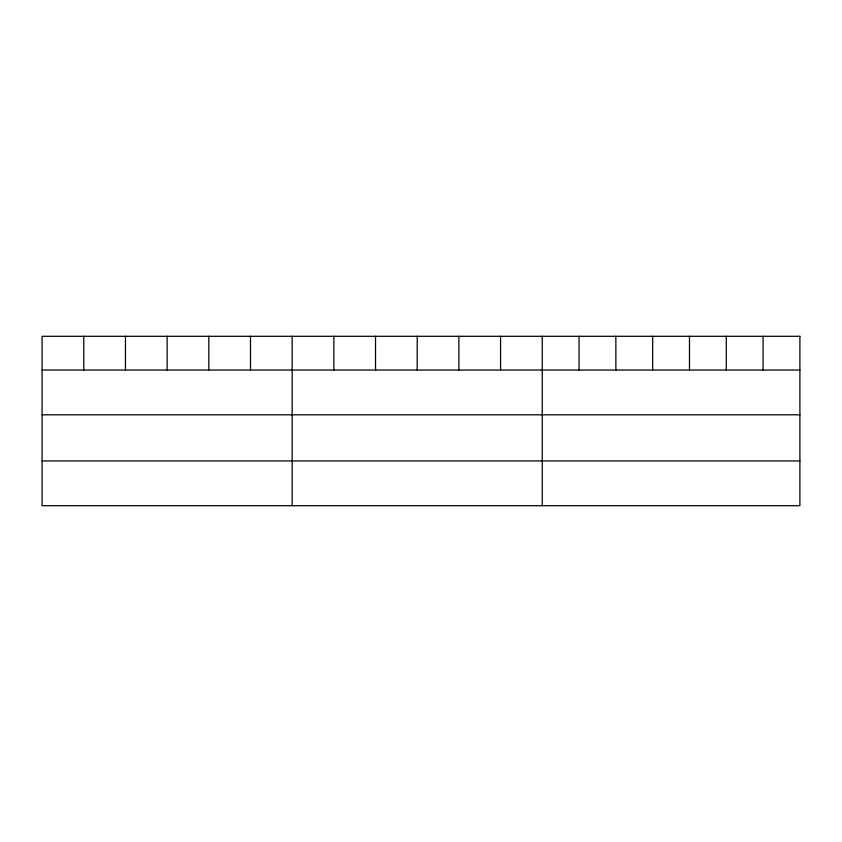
<?xml version="1.0" encoding="UTF-8"?>
<svg xmlns="http://www.w3.org/2000/svg" width="842" height="842" viewBox="0 0 842 842"><rect width="100%" height="100%" fill="white"/><g stroke="black" fill="none" stroke-linecap="round" stroke-linejoin="round"><path stroke-width="1.26" d="M42.1 370.038L799.9 370.038M42.1 414.811L799.9 414.811M42.1 460.932L799.9 460.932M763.094 336.295L763.094 370.038M726.288 336.295L726.288 370.038M689.482 336.295L689.482 370.038M652.666 336.295L652.666 370.038M615.86 336.295L615.86 370.038M579.054 336.295L579.054 370.038M542.248 336.295L542.248 505.705M500.569 336.295L500.569 370.038M458.89 336.295L458.89 370.038M417.211 336.295L417.211 370.038M375.532 336.295L375.532 370.038M333.853 336.295L333.853 370.038M292.174 336.295L292.174 505.705M250.495 336.295L250.495 370.038M208.816 336.295L208.816 370.038M167.137 336.295L167.137 370.038M125.458 336.295L125.458 370.038M83.779 336.295L83.779 370.038M799.9 336.295L42.1 336.295L42.1 505.705L799.9 505.705L799.9 336.295"/></g></svg>
